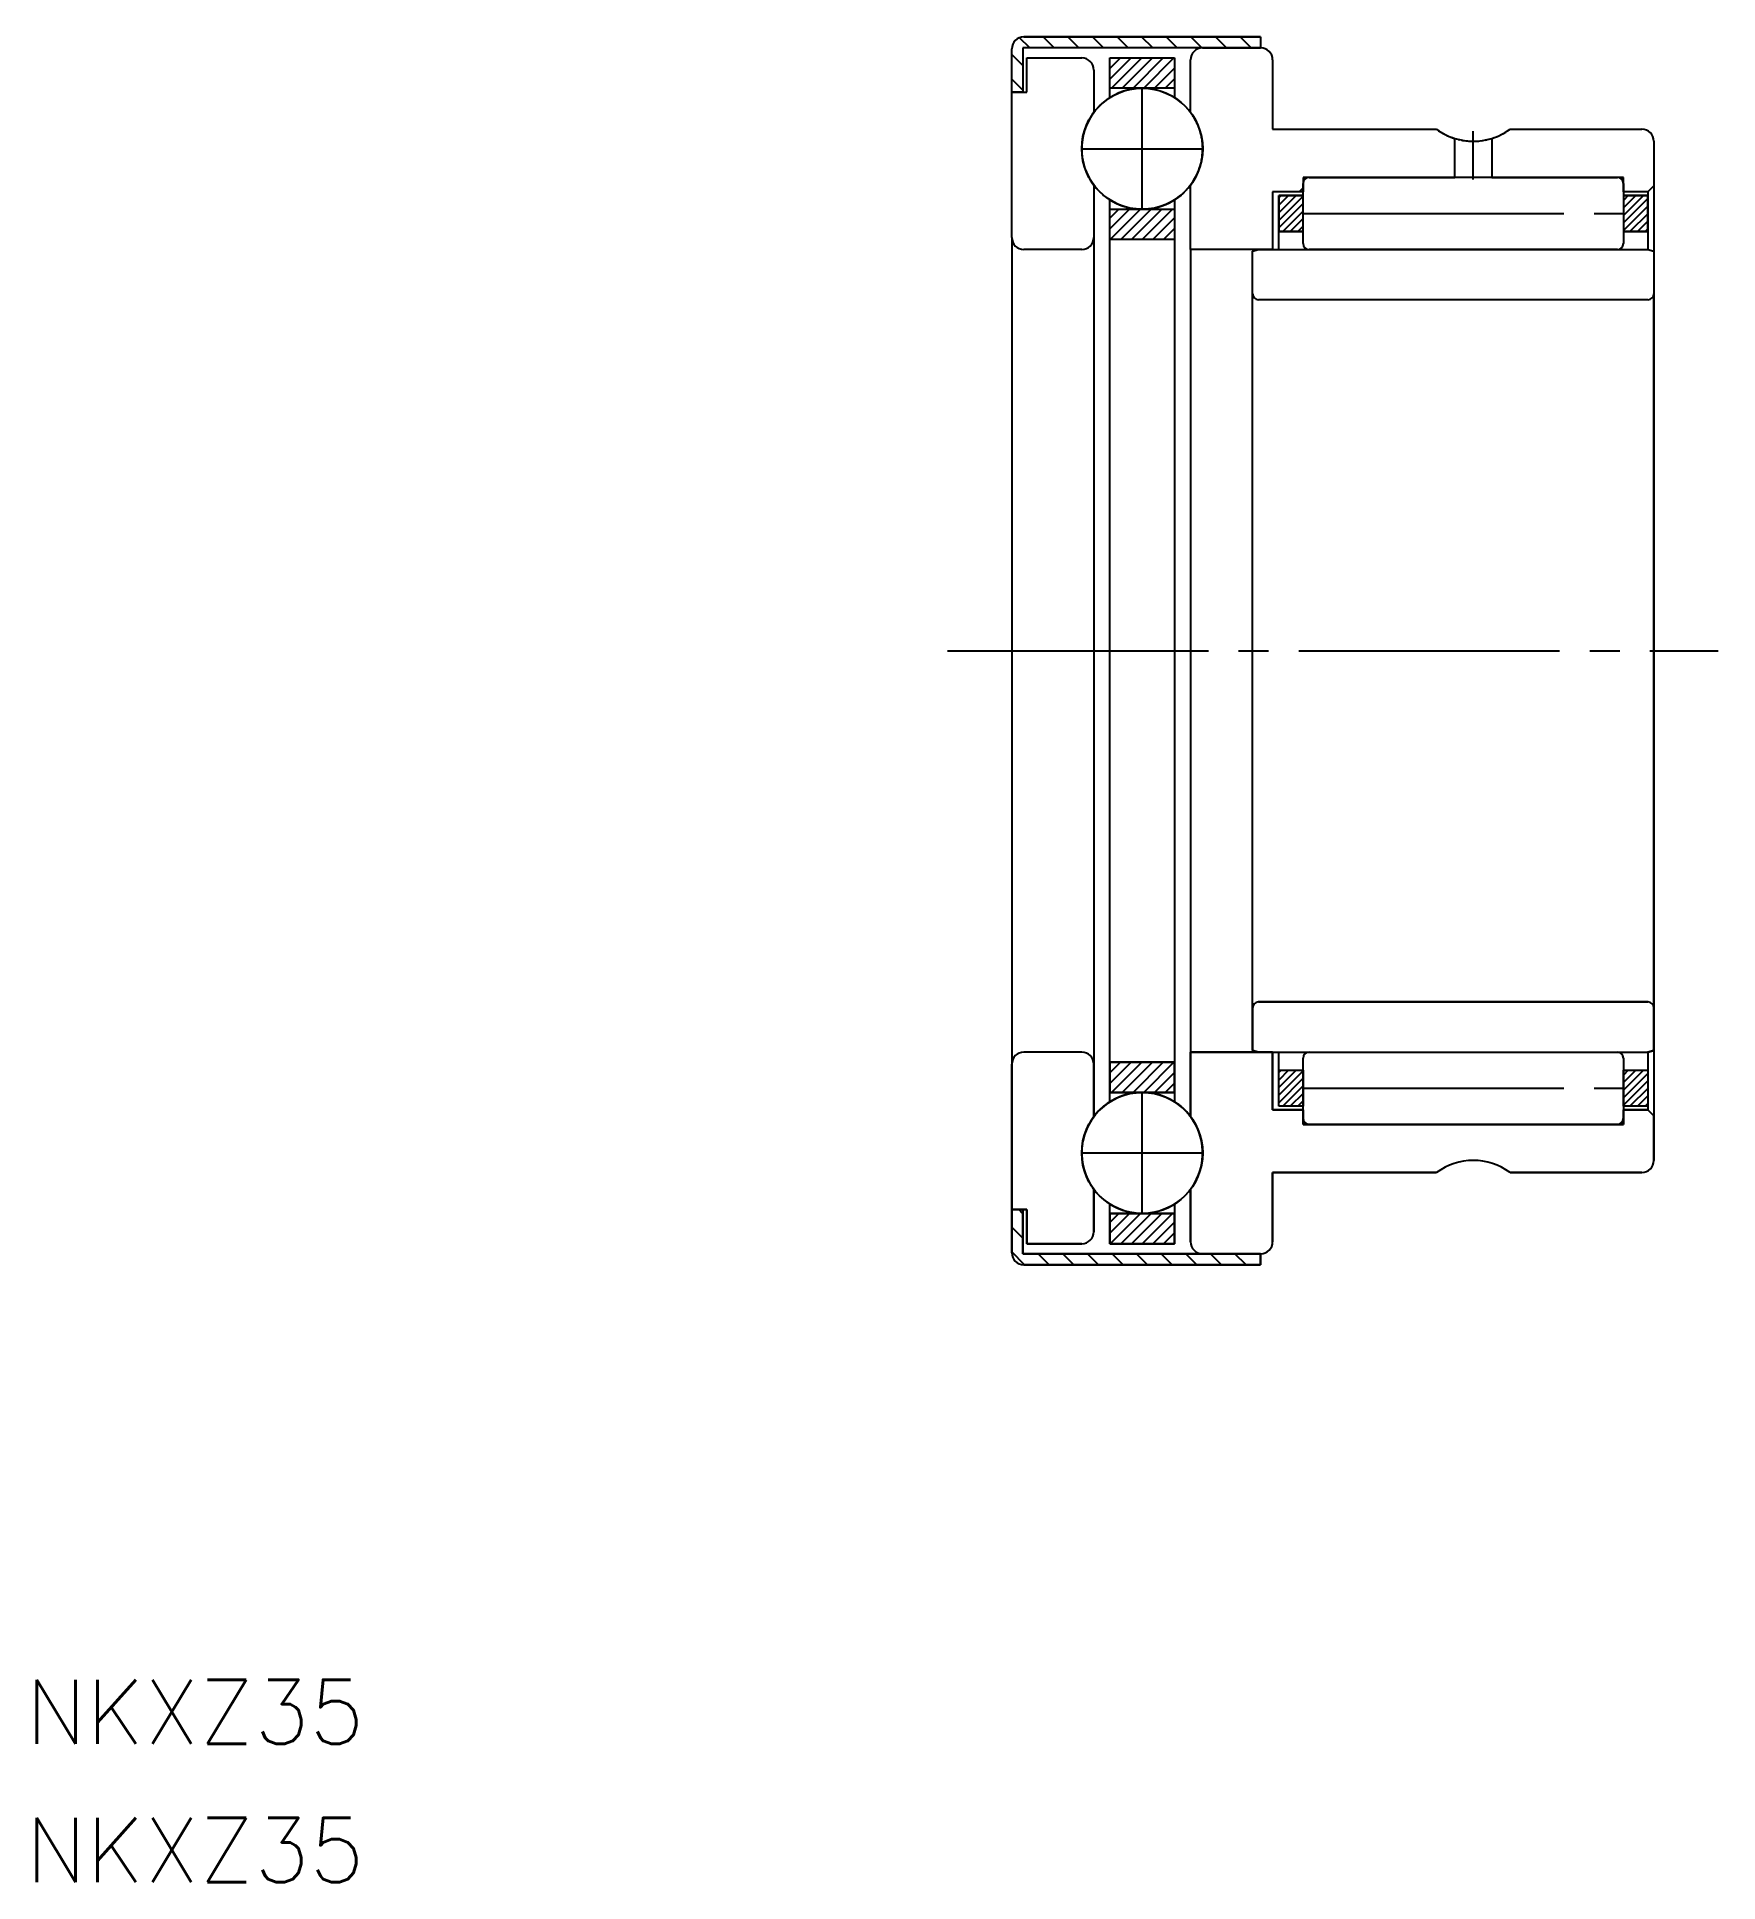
# Model space of a CAD drawing. Extents: x 99.1 to 182.9, y 89.2 to 181.2.
import ezdxf

# ---------------------------------------------------------------- set-up
doc = ezdxf.new("R2010")
doc.units = 0
doc.linetypes.add('CENTER', pattern=[17.5, 13, -1.5, 1.5, -1.5])
doc.layers.get('0').update_dxf_attribs({"linetype": 'CONTINUOUS'})
doc.layers.add('CENTER', color=1, linetype='CENTER')
doc.styles.get("Standard").update_dxf_attribs({"font": 'txt.shx', "bigfont": '@extfont2.shx'})

# ---------------------------------------------------------------- blocks, each defined once
blk = doc.blocks.new('B09084387528012009_0000000')
at = {"color": 7, "linetype": 'CONTINUOUS'}
for centre in [(6.5, 25.025), (6.5, -25.025)]:
    blk.add_circle(centre, 3.015, dxfattribs=at)
blk = doc.blocks.new('B09084387528012009_0000001')
at = {"color": 7, "linetype": 'CONTINUOUS'}
for p, q in [((22.084, 23.6), (22.084, 25.538516)), ((23.916, 25.538516), (23.916, 23.6)), ((23, 23.6), (22.084, 23.6)), ((23.916, 23.6), (23, 23.6))]:
    blk.add_line(p, q, dxfattribs=at)
blk.add_arc((23, 28.498), 3.098, 252.802005, 287.197995, dxfattribs=at)

msp = doc.modelspace()

# ---------------------------------------------------------------- linework, layer by layer
at = {"color": 7, "linetype": 'CONTINUOUS'}
for p, q in [((147.678, 178.411), (147.678, 180.561)), ((147.678, 178.411), (147.678, 180.561)), ((148.228, 180.611), (148.228, 178.411)), ((160.078, 180.611), (148.228, 180.611)), ((160.078, 180.611), (148.228, 180.611)), ((148.228, 180.611), (148.228, 178.411)), ((160.078, 181.161), (148.278, 181.161)), ((148.278, 181.161), (160.078, 181.161)), ((157.19, 180.611), (160.078, 180.611)), ((160.078, 181.161), (160.078, 180.611)), ((160.078, 181.161), (160.078, 180.611)), ((148.428, 180.111), (151.166, 180.111)), ((148.428, 178.411), (148.428, 180.111)), ((148.428, 178.411), (148.428, 180.111)), ((148.428, 180.111), (151.166, 180.111)), ((151.766, 179.511), (151.766, 177.395)), ((151.766, 179.511), (151.766, 177.393)), ((152.57, 180.111), (155.786, 180.111)), ((152.57, 178.601), (152.57, 180.111)), ((152.57, 178.601), (152.57, 180.111)), ((152.57, 180.111), (155.786, 180.111)), ((155.786, 180.111), (155.786, 178.601)), ((155.786, 180.111), (155.786, 178.601)), ((156.59, 177.395), (156.59, 180.011)), ((156.59, 177.393), (156.59, 180.011)), ((160.678, 180.011), (160.678, 176.561)), ((160.678, 180.011), (160.678, 176.561)), ((155.786, 178.601), (152.57, 178.601)), ((152.57, 178.136), (152.57, 178.601)), ((155.786, 178.601), (152.57, 178.601)), ((155.786, 178.601), (155.786, 178.136)), ((147.678, 178.411), (148.428, 178.411)), ((147.678, 171.161), (147.678, 178.411)), ((148.228, 178.411), (147.678, 178.411)), ((147.678, 171.161), (147.678, 178.411)), ((147.678, 178.411), (148.428, 178.411)), ((160.678, 176.561), (168.845, 176.561)), ((160.678, 176.561), (168.845, 176.561)), ((172.51, 176.561), (179.078, 176.561)), ((172.51, 176.561), (179.078, 176.561)), ((179.678, 175.961), (179.678, 173.745)), ((179.678, 175.961), (179.678, 173.745)), ((162.198, 174.161), (162.198, 173.441)), ((169.762, 174.161), (162.198, 174.161)), ((169.762, 174.161), (162.198, 174.161)), ((162.198, 174.161), (162.198, 173.441)), ((162.198, 170.861), (162.198, 173.861)), ((162.498, 174.161), (169.762, 174.161)), ((178.158, 174.161), (171.594, 174.161)), ((171.594, 174.161), (177.858, 174.161)), ((178.158, 174.161), (171.594, 174.161)), ((178.158, 173.441), (178.158, 174.161)), ((178.158, 173.441), (178.158, 174.161)), ((178.158, 173.861), (178.158, 170.861)), ((151.766, 173.779), (151.766, 171.161)), ((151.766, 173.777), (151.766, 171.161)), ((152.57, 172.571), (152.57, 173.035)), ((155.786, 173.035), (155.786, 172.571)), ((156.59, 170.561), (156.59, 173.779)), ((156.59, 170.561), (156.59, 173.777)), ((160.678, 173.441), (160.678, 170.561)), ((162.198, 173.441), (160.678, 173.441)), ((162.198, 173.441), (160.678, 173.441)), ((160.678, 173.441), (160.678, 170.561)), ((160.982, 173.261), (162.198, 173.261)), ((160.982, 171.461), (160.982, 173.261)), ((160.982, 173.261), (160.982, 171.461)), ((162.198, 173.261), (160.982, 173.261)), ((162.198, 171.461), (162.198, 173.261)), ((179.374, 173.441), (178.158, 173.441)), ((179.374, 173.441), (178.158, 173.441)), ((178.158, 173.261), (179.374, 173.261)), ((178.158, 173.261), (178.158, 171.461)), ((179.374, 173.261), (178.158, 173.261)), ((179.678, 173.745), (179.374, 173.441)), ((179.678, 173.745), (179.374, 173.441)), ((179.374, 173.441), (179.374, 170.561)), ((179.374, 173.261), (179.374, 171.461)), ((179.374, 171.461), (179.374, 173.261)), ((179.678, 173.745), (179.678, 127.377)), ((152.57, 172.571), (155.786, 172.571)), ((152.57, 171.061), (152.57, 172.571)), ((152.57, 171.061), (152.57, 172.571)), ((152.57, 172.571), (155.786, 172.571)), ((155.786, 172.571), (155.786, 171.061)), ((155.786, 172.571), (155.786, 171.061)), ((147.678, 171.161), (147.678, 129.961)), ((151.766, 171.161), (151.766, 129.961)), ((155.786, 171.061), (152.57, 171.061)), ((152.57, 130.061), (152.57, 171.061)), ((155.786, 171.061), (152.57, 171.061)), ((155.786, 171.061), (155.786, 130.061)), ((162.198, 171.461), (160.982, 171.461)), ((160.982, 171.461), (162.198, 171.461)), ((160.982, 170.561), (160.982, 171.461)), ((179.374, 171.461), (178.158, 171.461)), ((178.158, 171.461), (179.374, 171.461)), ((179.374, 171.461), (179.374, 170.561)), ((151.166, 170.561), (148.278, 170.561)), ((151.166, 170.561), (148.278, 170.561)), ((156.59, 170.561), (156.59, 130.561)), ((160.678, 170.561), (156.59, 170.561)), ((160.678, 170.561), (156.59, 170.561)), ((159.678, 170.48), (159.978, 170.561)), ((159.678, 170.48), (159.978, 170.561)), ((159.678, 168.361), (159.678, 170.48)), ((159.678, 168.361), (159.678, 170.48)), ((159.978, 170.561), (179.378, 170.561)), ((159.978, 170.561), (179.378, 170.561)), ((177.858, 170.561), (162.498, 170.561)), ((179.378, 170.561), (179.678, 170.48)), ((179.378, 170.561), (179.678, 170.48)), ((179.678, 170.48), (179.678, 168.361)), ((179.678, 170.48), (179.678, 168.361)), ((159.678, 132.761), (159.678, 168.361)), ((179.678, 132.761), (179.678, 168.361)), ((179.378, 168.061), (159.978, 168.061)), ((179.378, 168.061), (159.978, 168.061)), ((159.678, 130.641), (159.678, 132.761)), ((159.678, 132.761), (159.678, 130.641)), ((159.978, 133.061), (179.378, 133.061)), ((179.378, 133.061), (159.978, 133.061)), ((179.678, 132.761), (179.678, 130.641)), ((179.678, 130.641), (179.678, 132.761)), ((159.978, 130.561), (159.678, 130.641)), ((159.678, 130.641), (159.978, 130.561)), ((179.678, 130.641), (179.378, 130.561)), ((179.378, 130.561), (179.678, 130.641)), ((147.678, 122.711), (147.678, 129.961)), ((147.678, 129.961), (147.678, 122.711)), ((151.166, 130.561), (148.278, 130.561)), ((151.766, 129.961), (151.766, 127.345)), ((151.766, 127.343), (151.766, 129.961)), ((152.57, 130.061), (155.786, 130.061)), ((152.57, 128.551), (152.57, 130.061)), ((152.57, 130.061), (152.57, 128.551)), ((155.786, 130.061), (152.57, 130.061)), ((155.786, 130.061), (155.786, 128.551)), ((155.786, 128.551), (155.786, 130.061)), ((156.59, 127.345), (156.59, 130.561)), ((156.59, 130.561), (160.678, 130.561)), ((156.59, 130.561), (156.59, 127.343)), ((160.678, 130.561), (156.59, 130.561)), ((159.978, 130.561), (179.378, 130.561)), ((159.978, 130.561), (179.378, 130.561)), ((160.678, 130.561), (160.678, 127.681)), ((160.678, 127.681), (160.678, 130.561)), ((160.982, 129.661), (160.982, 130.561)), ((162.198, 127.261), (162.198, 130.261)), ((162.498, 130.561), (177.858, 130.561)), ((178.158, 130.261), (178.158, 127.261)), ((179.374, 130.561), (179.374, 129.661)), ((179.374, 130.561), (179.374, 127.681)), ((160.982, 129.661), (162.198, 129.661)), ((160.982, 127.861), (160.982, 129.661)), ((160.982, 127.861), (160.982, 129.661)), ((160.982, 129.661), (162.198, 129.661)), ((162.198, 129.661), (162.198, 127.861)), ((178.158, 129.661), (179.374, 129.661)), ((178.158, 127.861), (178.158, 129.661)), ((178.158, 129.661), (179.374, 129.661)), ((179.374, 129.661), (179.374, 127.861)), ((179.374, 129.661), (179.374, 127.861)), ((155.786, 128.551), (152.57, 128.551)), ((152.57, 128.086), (152.57, 128.551)), ((152.57, 128.551), (155.786, 128.551)), ((155.786, 128.551), (155.786, 128.086)), ((162.198, 127.861), (160.982, 127.861)), ((162.198, 127.861), (160.982, 127.861)), ((179.374, 127.861), (178.158, 127.861)), ((179.374, 127.861), (178.158, 127.861)), ((160.678, 127.681), (162.198, 127.681)), ((162.198, 127.681), (160.678, 127.681)), ((162.198, 127.681), (162.198, 126.961)), ((162.198, 126.961), (162.198, 127.681)), ((162.198, 126.961), (178.158, 126.961)), ((178.158, 126.961), (162.198, 126.961)), ((178.158, 126.961), (178.158, 127.681)), ((178.158, 127.681), (179.374, 127.681)), ((179.374, 127.681), (178.158, 127.681)), ((178.158, 127.681), (178.158, 126.961)), ((179.374, 127.681), (179.678, 127.377)), ((179.678, 127.377), (179.374, 127.681)), ((179.678, 127.377), (179.678, 125.161)), ((179.678, 125.161), (179.678, 127.377)), ((160.678, 124.561), (160.678, 121.111)), ((168.845, 124.561), (160.678, 124.561)), ((160.678, 121.111), (160.678, 124.561)), ((160.678, 124.561), (168.845, 124.561)), ((179.078, 124.561), (172.51, 124.561)), ((172.51, 124.561), (179.078, 124.561)), ((151.766, 121.611), (151.766, 123.729)), ((151.766, 123.727), (151.766, 121.611)), ((156.59, 123.729), (156.59, 121.111)), ((156.59, 121.111), (156.59, 123.727)), ((148.428, 122.711), (147.678, 122.711)), ((147.678, 120.561), (147.678, 122.711)), ((147.678, 122.711), (147.678, 120.561)), ((148.228, 122.711), (147.678, 122.711)), ((147.678, 122.711), (148.428, 122.711)), ((148.228, 122.711), (148.228, 120.511)), ((148.228, 120.511), (148.228, 122.711)), ((148.428, 121.011), (148.428, 122.711)), ((148.428, 122.711), (148.428, 121.011)), ((152.57, 122.521), (152.57, 122.985)), ((152.57, 122.521), (155.786, 122.521)), ((152.57, 121.011), (152.57, 122.521)), ((155.786, 122.521), (152.57, 122.521)), ((152.57, 122.521), (152.57, 121.011)), ((155.786, 122.985), (155.786, 122.521)), ((155.786, 122.521), (155.786, 121.011)), ((155.786, 121.011), (155.786, 122.521)), ((148.228, 120.511), (160.078, 120.511)), ((160.078, 120.511), (148.228, 120.511)), ((151.166, 121.011), (148.428, 121.011)), ((148.428, 121.011), (151.166, 121.011)), ((155.786, 121.011), (152.57, 121.011)), ((152.57, 121.011), (155.786, 121.011)), ((157.19, 120.511), (160.078, 120.511)), ((160.078, 120.511), (160.078, 119.961)), ((160.078, 119.961), (160.078, 120.511)), ((160.078, 119.961), (148.278, 119.961)), ((148.278, 119.961), (160.078, 119.961))]:
    msp.add_line(p, q, dxfattribs=at)
at = {"color": 3, "linetype": 'CONTINUOUS'}
for p, q in [((148.228, 179.73), (147.678, 180.28)), ((148.573, 180.611), (148.063, 181.121)), ((149.798, 180.611), (149.248, 181.161)), ((151.024, 180.611), (150.474, 181.161)), ((152.249, 180.611), (151.699, 181.161)), ((153.475, 180.611), (152.925, 181.161)), ((154.701, 180.611), (154.151, 181.161)), ((155.926, 180.611), (155.376, 181.161)), ((157.152, 180.611), (156.602, 181.161)), ((158.378, 180.611), (157.828, 181.161)), ((159.603, 180.611), (159.053, 181.161)), ((153.631, 180.111), (152.57, 179.049)), ((153.098, 180.111), (152.57, 179.582)), ((154.164, 180.111), (152.654, 178.601)), ((154.697, 180.111), (153.187, 178.601)), ((155.23, 180.111), (153.72, 178.601)), ((155.763, 180.111), (154.253, 178.601)), ((155.786, 179.601), (154.786, 178.601)), ((148.228, 178.504), (147.678, 179.054)), ((155.786, 179.068), (155.319, 178.601)), ((161.851, 173.261), (160.982, 172.391)), ((161.475, 173.261), (160.982, 172.767)), ((161.099, 173.261), (160.982, 173.144)), ((162.198, 173.231), (160.982, 172.015)), ((162.198, 173.637), (162.001, 173.441)), ((179.155, 173.261), (178.158, 172.263)), ((178.779, 173.261), (178.158, 172.639)), ((178.403, 173.261), (178.158, 173.015)), ((179.374, 173.103), (178.158, 171.887)), ((153.553, 172.571), (152.57, 171.588)), ((153.02, 172.571), (152.57, 172.121)), ((154.086, 172.571), (152.576, 171.061)), ((154.619, 172.571), (153.109, 171.061)), ((155.152, 172.571), (153.642, 171.061)), ((155.685, 172.571), (154.175, 171.061)), ((155.786, 172.139), (154.708, 171.061)), ((162.198, 172.855), (160.982, 171.639)), ((162.198, 172.479), (161.18, 171.461)), ((162.198, 172.103), (161.556, 171.461)), ((179.374, 172.727), (178.158, 171.511)), ((179.374, 172.35), (178.484, 171.461)), ((155.786, 171.606), (155.241, 171.061)), ((155.786, 171.073), (155.774, 171.061)), ((162.198, 171.726), (161.932, 171.461)), ((179.374, 171.974), (178.86, 171.461)), ((179.374, 171.598), (179.236, 171.461)), ((153.631, 130.061), (152.57, 128.999)), ((153.098, 130.061), (152.57, 129.532)), ((154.164, 130.061), (152.654, 128.551)), ((154.697, 130.061), (153.187, 128.551)), ((155.23, 130.061), (153.72, 128.551)), ((155.763, 130.061), (154.253, 128.551)), ((155.786, 129.551), (154.786, 128.551)), ((155.786, 129.018), (155.319, 128.551)), ((161.851, 129.661), (160.982, 128.791)), ((161.475, 129.661), (160.982, 129.167)), ((161.099, 129.661), (160.982, 129.544)), ((162.198, 129.631), (160.982, 128.415)), ((162.198, 129.255), (160.982, 128.039)), ((162.198, 128.879), (161.18, 127.861)), ((179.155, 129.661), (178.158, 128.663)), ((178.779, 129.661), (178.158, 129.039)), ((178.403, 129.661), (178.158, 129.415)), ((179.374, 129.503), (178.158, 128.287)), ((179.374, 129.127), (178.158, 127.911)), ((162.198, 128.503), (161.556, 127.861)), ((162.198, 128.126), (161.932, 127.861)), ((179.374, 128.75), (178.484, 127.861)), ((179.374, 128.374), (178.86, 127.861)), ((179.374, 127.998), (179.236, 127.861)), ((148.228, 122.506), (148.023, 122.711)), ((153.553, 122.521), (152.57, 121.538)), ((153.02, 122.521), (152.57, 122.071)), ((154.086, 122.521), (152.576, 121.011)), ((154.619, 122.521), (153.109, 121.011)), ((155.152, 122.521), (153.642, 121.011)), ((155.685, 122.521), (154.175, 121.011)), ((148.228, 121.28), (147.678, 121.83)), ((155.786, 122.089), (154.708, 121.011)), ((155.786, 121.556), (155.241, 121.011)), ((148.321, 119.961), (147.678, 120.604)), ((149.547, 119.961), (148.997, 120.511)), ((150.773, 119.961), (150.223, 120.511)), ((151.998, 119.961), (151.448, 120.511)), ((153.224, 119.961), (152.674, 120.511)), ((154.449, 119.961), (153.899, 120.511)), ((155.675, 119.961), (155.125, 120.511)), ((155.786, 121.023), (155.774, 121.011)), ((156.901, 119.961), (156.351, 120.511)), ((158.126, 119.961), (157.576, 120.511)), ((159.352, 119.961), (158.802, 120.511)), ((160.078, 120.461), (160.028, 120.511))]:
    msp.add_line(p, q, dxfattribs=at)
at = {"color": 7, "linetype": 'CONTINUOUS'}
for centre, radius, start, end in [((148.278, 180.561), 0.6, 90, 180), ((148.278, 180.561), 0.6, 90, 180), ((157.19, 180.011), 0.6, 90, 180), ((157.19, 180.011), 0.6, 90, 180), ((160.078, 180.011), 0.6, 0, 90), ((160.078, 180.011), 0.6, 0, 90), ((151.166, 179.511), 0.6, 0, 90), ((151.166, 179.511), 0.6, 0, 90), ((154.178, 175.586), 3.015, 35.22646, 180.89849), ((154.178, 175.586), 3.015, 160.7108, 162.33371), ((154.178, 175.586), 3.015, 160.7108, 162.33371), ((154.178, 175.586), 3.015, 157.11935, 158.70916), ((154.178, 175.586), 3.015, 157.11935, 158.70916), ((154.178, 175.586), 3.015, 153.52769, 155.08523), ((154.178, 175.586), 3.015, 153.52769, 155.08523), ((154.178, 175.586), 3.015, 149.93578, 151.462), ((154.178, 175.586), 3.015, 149.93578, 151.462), ((154.178, 175.586), 3.015, 146.34359, 147.83956), ((154.178, 175.586), 3.015, 146.34359, 147.83956), ((154.178, 175.586), 3.015, 143.1301, 144.21801), ((154.178, 175.586), 3.015, 143.1301, 144.21801), ((154.178, 175.586), 3.015, 35.22646, 36.8699), ((154.178, 175.586), 3.015, 359.10005, 36.8699), ((154.178, 175.586), 3.015, 31.61527, 33.18472), ((154.178, 175.586), 3.015, 31.61527, 33.18472), ((154.178, 175.586), 3.015, 28.00364, 29.59636), ((154.178, 175.586), 3.015, 28.00364, 29.59636), ((154.178, 175.586), 3.015, 24.39159, 26.00841), ((154.178, 175.586), 3.015, 24.39159, 26.00841), ((154.178, 175.586), 3.015, 20.77919, 22.42081), ((154.178, 175.586), 3.015, 20.77919, 22.42081), ((154.178, 175.586), 3.015, 175.07516, 176.83602), ((154.178, 175.586), 3.015, 175.07516, 176.83602), ((154.178, 175.586), 3.015, 171.48422, 173.21003), ((154.178, 175.586), 3.015, 171.48422, 173.21003), ((154.178, 175.586), 3.015, 167.8932, 169.58424), ((154.178, 175.586), 3.015, 167.8932, 169.58424), ((154.178, 175.586), 3.015, 164.30207, 165.95877), ((154.178, 175.586), 3.015, 164.30207, 165.95877), ((154.178, 175.586), 3.015, 17.16647, 18.83353), ((154.178, 175.586), 3.015, 17.16647, 18.83353), ((154.178, 175.586), 3.015, 13.5535, 15.2465), ((154.178, 175.586), 3.015, 13.5535, 15.2465), ((154.178, 175.586), 3.015, 9.94032, 11.65968), ((154.178, 175.586), 3.015, 9.94032, 11.65968), ((154.178, 175.586), 3.015, 6.32698, 8.07302), ((154.178, 175.586), 3.015, 6.32698, 8.07302), ((154.178, 175.586), 3.015, 2.71354, 4.48646), ((154.178, 175.586), 3.015, 2.71354, 4.48646), ((170.678, 179.059), 3.098, 233.73857, 252.802), ((170.678, 179.059), 3.098, 233.73857, 254.06994), ((170.678, 179.059), 3.098, 255.87043, 257.66991), ((170.678, 179.059), 3.098, 259.47045, 261.26989), ((170.678, 179.059), 3.098, 263.07045, 264.86988), ((170.678, 179.059), 3.098, 266.67046, 268.46988), ((170.678, 179.059), 3.098, 270.27046, 272.06988), ((170.678, 179.059), 3.098, 273.87046, 275.66989), ((170.678, 179.059), 3.098, 277.47046, 279.2699), ((170.678, 179.059), 3.098, 281.07045, 282.86993), ((170.678, 179.059), 3.098, 284.67044, 306.26143), ((170.678, 179.059), 3.098, 287.198, 306.26143), ((179.078, 175.961), 0.6, 0, 90), ((179.078, 175.961), 0.6, 0, 90), ((154.178, 175.586), 3.015, 178.66607, 180), ((154.178, 175.586), 3.015, 178.66607, 180), ((154.178, 175.586), 3.015, 180, 0.89995), ((154.178, 175.586), 3.015, 180, 180.89849), ((154.178, 175.586), 3.015, 182.68802, 184.51198), ((154.178, 175.586), 3.015, 182.68802, 184.51198), ((154.178, 175.586), 3.015, 186.27458, 188.12542), ((154.178, 175.586), 3.015, 186.27458, 188.12542), ((154.178, 175.586), 3.015, 189.86124, 191.73876), ((154.178, 175.586), 3.015, 189.86124, 191.73876), ((154.178, 175.586), 3.015, 193.44806, 195.35194), ((154.178, 175.586), 3.015, 193.44806, 195.35194), ((154.178, 175.586), 3.015, 344.22908, 346.16832), ((154.178, 175.586), 3.015, 344.64664, 346.55336), ((154.178, 175.586), 3.015, 347.83795, 349.74285), ((154.178, 175.586), 3.015, 348.2598, 350.1402), ((154.178, 175.586), 3.015, 351.44693, 353.31706), ((154.178, 175.586), 3.015, 351.87313, 353.72687), ((154.178, 175.586), 3.015, 355.05599, 356.89107), ((154.178, 175.586), 3.015, 355.48656, 357.31344), ((154.178, 175.586), 3.015, 0, 0.89995), ((154.178, 175.586), 3.015, 358.66508, 0), ((154.178, 175.586), 3.015, 197.03508, 198.96492), ((154.178, 175.586), 3.015, 197.03508, 198.96492), ((154.178, 175.586), 3.015, 200.62237, 202.57763), ((154.178, 175.586), 3.015, 200.62237, 202.57763), ((154.178, 175.586), 3.015, 204.20996, 206.19004), ((154.178, 175.586), 3.015, 204.20996, 206.19004), ((154.178, 175.586), 3.015, 207.79792, 209.80208), ((154.178, 175.586), 3.015, 207.79792, 209.80208), ((154.178, 175.586), 3.015, 211.38628, 213.41373), ((154.178, 175.586), 3.015, 211.38628, 213.41373), ((154.178, 175.586), 3.015, 214.97509, 216.8699), ((154.178, 175.586), 3.015, 214.97509, 217.02491), ((154.178, 175.586), 3.015, 322.9739, 325.0261), ((154.178, 175.586), 3.015, 323.1301, 324.7091), ((154.178, 175.586), 3.015, 326.18755, 328.28754), ((154.178, 175.586), 3.015, 326.58504, 328.61496), ((154.178, 175.586), 3.015, 329.79537, 331.8651), ((154.178, 175.586), 3.015, 330.19663, 332.20337), ((154.178, 175.586), 3.015, 333.40346, 335.44187), ((154.178, 175.586), 3.015, 333.80864, 335.79136), ((154.178, 175.586), 3.015, 337.0118, 339.01793), ((154.178, 175.586), 3.015, 337.42101, 339.37899), ((154.178, 175.586), 3.015, 340.62035, 342.59338), ((154.178, 175.586), 3.015, 341.03369, 342.96631), ((162.498, 173.861), 0.3, 90, 180), ((177.858, 173.861), 0.3, 0, 90), ((154.178, 175.586), 3.015, 218.56439, 220.63561), ((154.178, 175.586), 3.015, 222.15424, 224.24576), ((154.178, 175.586), 3.015, 225.74466, 227.85534), ((154.178, 175.586), 3.015, 229.3357, 231.4643), ((154.178, 175.586), 3.015, 232.92739, 235.07261), ((154.178, 175.586), 3.015, 236.51977, 238.68023), ((154.178, 175.586), 3.015, 240.11286, 242.28714), ((154.178, 175.586), 3.015, 297.71215, 299.88785), ((154.178, 175.586), 3.015, 301.31898, 303.48102), ((154.178, 175.586), 3.015, 304.92653, 307.07347), ((154.178, 175.586), 3.015, 308.53477, 310.66523), ((154.178, 175.586), 3.015, 312.14366, 314.25634), ((154.178, 175.586), 3.015, 315.75317, 317.84683), ((154.178, 175.586), 3.015, 319.36326, 321.43674), ((154.178, 175.586), 3.015, 243.70669, 245.89331), ((154.178, 175.586), 3.015, 247.30128, 249.49872), ((154.178, 175.586), 3.015, 250.89667, 253.10333), ((154.178, 175.586), 3.015, 254.49286, 256.70714), ((154.178, 175.586), 3.015, 258.08987, 260.31013), ((154.178, 175.586), 3.015, 261.68771, 263.91229), ((154.178, 175.586), 3.015, 265.2864, 267.5136), ((154.178, 175.586), 3.015, 268.88593, 271.11407), ((154.178, 175.586), 3.015, 272.4863, 274.7137), ((154.178, 175.586), 3.015, 276.08753, 278.31247), ((154.178, 175.586), 3.015, 279.68959, 281.91041), ((154.178, 175.586), 3.015, 283.29249, 285.50751), ((154.178, 175.586), 3.015, 286.89622, 289.10378), ((154.178, 175.586), 3.015, 290.50074, 292.69925), ((154.178, 175.586), 3.015, 294.10606, 296.29394), ((148.278, 171.161), 0.6, 180, 270), ((148.278, 171.161), 0.6, 180, 270), ((148.278, 171.161), 0.6, 180, 270), ((151.166, 171.161), 0.6, 270, 0), ((151.166, 171.161), 0.6, 270, 0), ((151.166, 171.161), 0.6, 270, 0), ((162.498, 170.861), 0.3, 180, 270), ((177.858, 170.861), 0.3, 270, 0), ((159.978, 168.361), 0.3, 180, 270), ((159.978, 168.361), 0.3, 180, 270), ((179.378, 168.361), 0.3, 270, 0), ((179.378, 168.361), 0.3, 270, 0), ((159.978, 132.761), 0.3, 90, 180), ((159.978, 132.761), 0.3, 90, 180), ((179.378, 132.761), 0.3, 0, 90), ((179.378, 132.761), 0.3, 0, 90), ((148.278, 129.961), 0.6, 90, 180), ((148.278, 129.961), 0.6, 90, 180), ((148.278, 129.961), 0.6, 90, 180), ((151.166, 129.961), 0.6, 0, 90), ((151.166, 129.961), 0.6, 0, 90), ((151.166, 129.961), 0.6, 0, 90), ((162.498, 130.261), 0.3, 90, 180), ((177.858, 130.261), 0.3, 0, 90), ((154.178, 125.536), 3.015, 358.20631, 315), ((154.178, 125.536), 3.015, 315, 181.79442), ((154.178, 125.536), 3.015, 149.93158, 151.47405), ((154.178, 125.536), 3.015, 146.33892, 147.85297), ((154.178, 125.536), 3.015, 143.1301, 144.23272), ((154.178, 125.536), 3.015, 35.21886, 36.8699), ((154.178, 125.536), 3.015, 31.60834, 33.19165), ((154.178, 125.536), 3.015, 27.9974, 29.6026), ((162.498, 127.261), 0.3, 180, 270), ((177.858, 127.261), 0.3, 270, 0), ((154.178, 125.536), 3.015, 167.89156, 169.58893), ((154.178, 125.536), 3.015, 164.2999, 165.96499), ((154.178, 125.536), 3.015, 160.70811, 162.34144), ((154.178, 125.536), 3.015, 157.11614, 158.71838), ((154.178, 125.536), 3.015, 153.52397, 155.09588), ((154.178, 125.536), 3.015, 24.38608, 26.01392), ((154.178, 125.536), 3.015, 20.77442, 22.42558), ((154.178, 125.536), 3.015, 17.16247, 18.83753), ((154.178, 125.536), 3.015, 13.55028, 15.24972), ((154.178, 125.536), 3.015, 9.93789, 11.66211), ((154.178, 125.536), 3.015, 178.66607, 180), ((154.178, 125.536), 3.015, 180, 180.89849), ((154.178, 125.536), 3.015, 182.68883, 184.51117), ((154.178, 125.536), 3.015, 175.07461, 176.83759), ((154.178, 125.536), 3.015, 186.2762, 188.1238), ((154.178, 125.536), 3.015, 171.48312, 173.21316), ((154.178, 125.536), 3.015, 351.44803, 353.31393), ((154.178, 125.536), 3.015, 6.32536, 8.07464), ((154.178, 125.536), 3.015, 355.05654, 356.88949), ((154.178, 125.536), 3.015, 2.71273, 4.48727), ((154.178, 125.536), 3.015, 0, 0.89995), ((154.178, 125.536), 3.015, 358.66508, 0), ((170.678, 122.063), 3.098, 53.73857, 126.26143), ((170.678, 122.063), 3.098, 53.73857, 126.26143), ((179.078, 125.161), 0.6, 270, 0), ((179.078, 125.161), 0.6, 270, 0), ((154.178, 125.536), 3.015, 189.86366, 191.73634), ((154.178, 125.536), 3.015, 193.45127, 195.34873), ((154.178, 125.536), 3.015, 197.03908, 198.96092), ((154.178, 125.536), 3.015, 200.62713, 202.57287), ((154.178, 125.536), 3.015, 204.21547, 206.18453), ((154.178, 125.536), 3.015, 333.40718, 335.43121), ((154.178, 125.536), 3.015, 337.01501, 339.00872), ((154.178, 125.536), 3.015, 340.62305, 342.58565), ((154.178, 125.536), 3.015, 344.23125, 346.1621), ((154.178, 125.536), 3.015, 347.83959, 349.73816), ((154.178, 125.536), 3.015, 207.80415, 209.79585), ((154.178, 125.536), 3.015, 211.39321, 213.40679), ((154.178, 125.536), 3.015, 214.98269, 216.8699), ((154.178, 125.536), 3.015, 323.1301, 324.69438), ((154.178, 125.536), 3.015, 326.19223, 328.27413), ((154.178, 125.536), 3.015, 329.79957, 331.85305), ((151.166, 121.611), 0.6, 270, 0), ((151.166, 121.611), 0.6, 270, 0), ((148.278, 120.561), 0.6, 180, 270), ((148.278, 120.561), 0.6, 180, 270), ((157.19, 121.111), 0.6, 180, 270), ((157.19, 121.111), 0.6, 180, 270), ((160.078, 121.111), 0.6, 270, 0), ((160.078, 121.111), 0.6, 270, 0)]:
    msp.add_arc(centre, radius, start, end, dxfattribs=at)
at = {"layer": 'CENTER', "color": 1, "linetype": 'CENTER'}
for p, q in [((154.178, 172.571), (154.178, 178.601)), ((170.678, 174.161), (170.678, 176.461)), ((151.163, 175.586), (157.193, 175.586)), ((170.678, 174.061), (170.678, 174.161)), ((162.198, 172.361), (178.158, 172.361)), ((144.478, 150.561), (182.878, 150.561)), ((162.198, 128.761), (178.158, 128.761)), ((154.178, 122.521), (154.178, 128.551)), ((151.163, 125.536), (157.193, 125.536))]:
    msp.add_line(p, q, dxfattribs=at)

# ---------------------------------------------------------------- block references
for name in ['B09084387528012009_0000000', 'B09084387528012009_0000001']:
    msp.add_blockref(name, (147.678, 150.561))

# ---------------------------------------------------------------- texts
at = {"color": 7, "linetype": 'CONTINUOUS'}
for p in [(98.548, 96.081), (98.548, 89.193)]:
    msp.add_text('NKXZ35', height=3.2, dxfattribs=at).set_placement(p)

doc.saveas('drawing.dxf')
